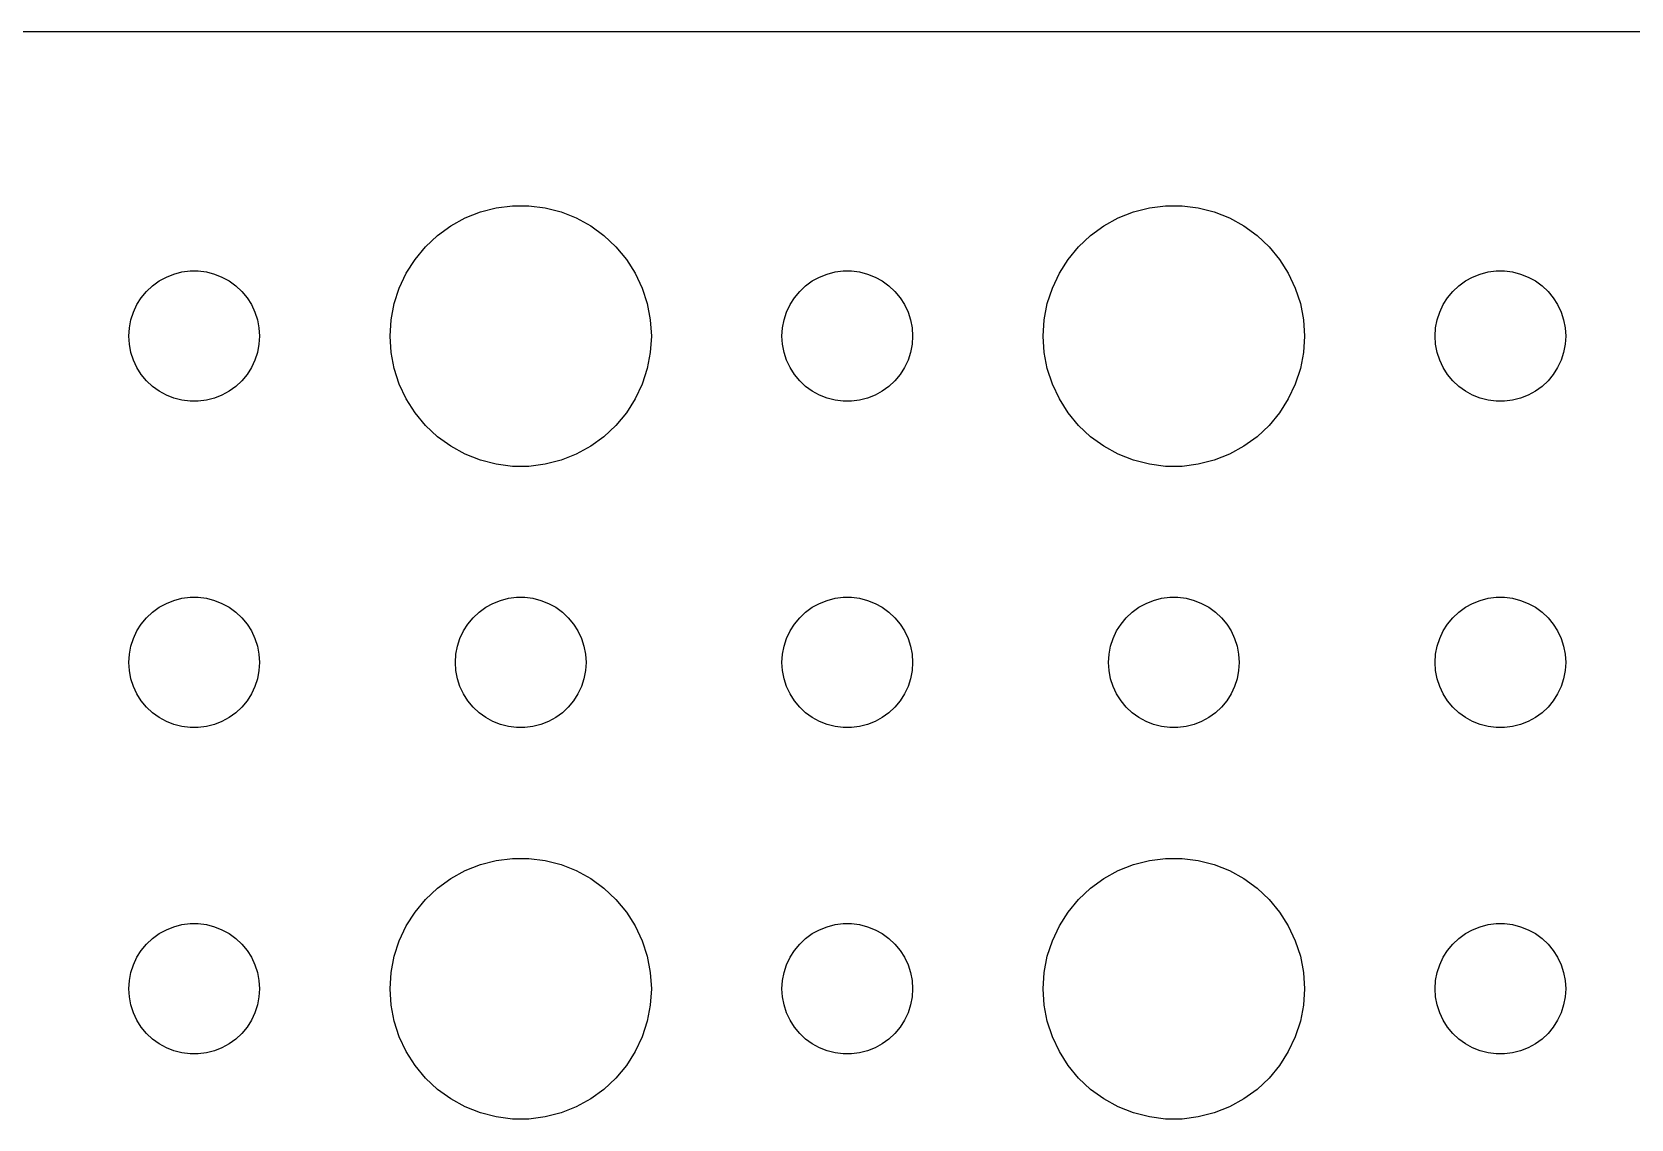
# Model space of a CAD drawing. Header units: metres. Extents: x -164 to 164, y -22 to 22.
# Drawn here: x -123.72 to -87, y -2.99 to 21.99 of the extents above; entities that cross this region are included whole.
import ezdxf

# ---------------------------------------------------------------- set-up
doc = ezdxf.new("R2010")
doc.units = ezdxf.units.M

msp = doc.modelspace()

# ---------------------------------------------------------------- linework, layer by layer
for p, q in [((159.814, 21.9901), (-159.814, 21.9901)), ((-114.107, 17.533), (-113.777, 17.7145)), ((-113.777, 17.7145), (-113.427, 17.8532)), ((-113.427, 17.8532), (-113.062, 17.9469)), ((-113.062, 17.9469), (-112.688, 17.9941)), ((-112.688, 17.9941), (-112.312, 17.9941)), ((-112.312, 17.9941), (-111.938, 17.9469)), ((-111.938, 17.9469), (-111.573, 17.8532)), ((-111.573, 17.8532), (-111.223, 17.7145)), ((-111.223, 17.7145), (-110.893, 17.533)), ((-99.1075, 17.533), (-98.7773, 17.7145)), ((-98.7773, 17.7145), (-98.427, 17.8532)), ((-98.427, 17.8532), (-98.0621, 17.9469)), ((-98.0621, 17.9469), (-97.6884, 17.9941)), ((-97.6884, 17.9941), (-97.3116, 17.9941)), ((-97.3116, 17.9941), (-96.9379, 17.9469)), ((-96.9379, 17.9469), (-96.573, 17.8532)), ((-96.573, 17.8532), (-96.2227, 17.7145)), ((-96.2227, 17.7145), (-95.8925, 17.533)), ((-114.687, 17.0536), (-114.412, 17.3115)), ((-114.412, 17.3115), (-114.107, 17.533)), ((-110.893, 17.533), (-110.588, 17.3115)), ((-110.588, 17.3115), (-110.313, 17.0536)), ((-99.6869, 17.0536), (-99.4123, 17.3115)), ((-99.4123, 17.3115), (-99.1075, 17.533)), ((-95.8925, 17.533), (-95.5877, 17.3115)), ((-95.5877, 17.3115), (-95.3131, 17.0536)), ((-114.927, 16.7634), (-114.687, 17.0536)), ((-110.313, 17.0536), (-110.073, 16.7634)), ((-99.927, 16.7634), (-99.6869, 17.0536)), ((-95.3131, 17.0536), (-95.073, 16.7634)), ((-115.129, 16.4453), (-114.927, 16.7634)), ((-110.073, 16.7634), (-109.871, 16.4453)), ((-100.129, 16.4453), (-99.927, 16.7634)), ((-95.073, 16.7634), (-94.8711, 16.4453)), ((-120.956, 16.1558), (-120.804, 16.2665)), ((-120.804, 16.2665), (-120.639, 16.3572)), ((-120.639, 16.3572), (-120.464, 16.4266)), ((-120.464, 16.4266), (-120.281, 16.4734)), ((-120.281, 16.4734), (-120.094, 16.497)), ((-120.094, 16.497), (-119.906, 16.497)), ((-119.906, 16.497), (-119.719, 16.4734)), ((-119.719, 16.4734), (-119.536, 16.4266)), ((-119.536, 16.4266), (-119.361, 16.3572)), ((-119.361, 16.3572), (-119.196, 16.2665)), ((-119.196, 16.2665), (-119.044, 16.1558)), ((-115.289, 16.1044), (-115.129, 16.4453)), ((-109.871, 16.4453), (-109.711, 16.1044)), ((-105.956, 16.1558), (-105.804, 16.2665)), ((-105.804, 16.2665), (-105.639, 16.3572)), ((-105.639, 16.3572), (-105.464, 16.4266)), ((-105.464, 16.4266), (-105.281, 16.4734)), ((-105.281, 16.4734), (-105.094, 16.497)), ((-105.094, 16.497), (-104.906, 16.497)), ((-104.906, 16.497), (-104.719, 16.4734)), ((-104.719, 16.4734), (-104.536, 16.4266)), ((-104.536, 16.4266), (-104.361, 16.3572)), ((-104.361, 16.3572), (-104.196, 16.2665)), ((-104.196, 16.2665), (-104.044, 16.1558)), ((-100.289, 16.1044), (-100.129, 16.4453)), ((-94.8711, 16.4453), (-94.7107, 16.1044)), ((-90.9561, 16.1558), (-90.8037, 16.2665)), ((-90.8037, 16.2665), (-90.6387, 16.3572)), ((-90.6387, 16.3572), (-90.4635, 16.4266)), ((-90.4635, 16.4266), (-90.2811, 16.4734)), ((-90.2811, 16.4734), (-90.0942, 16.497)), ((-90.0942, 16.497), (-89.9058, 16.497)), ((-89.9058, 16.497), (-89.7189, 16.4734)), ((-89.7189, 16.4734), (-89.5365, 16.4266)), ((-89.5365, 16.4266), (-89.3613, 16.3572)), ((-89.3613, 16.3572), (-89.1963, 16.2665)), ((-89.1963, 16.2665), (-89.0439, 16.1558)), ((-121.314, 15.7226), (-121.214, 15.8817)), ((-121.214, 15.8817), (-121.093, 16.0268)), ((-121.093, 16.0268), (-120.956, 16.1558)), ((-119.044, 16.1558), (-118.907, 16.0268)), ((-118.907, 16.0268), (-118.786, 15.8817)), ((-118.786, 15.8817), (-118.686, 15.7226)), ((-115.406, 15.7461), (-115.289, 16.1044)), ((-109.711, 16.1044), (-109.594, 15.7461)), ((-106.314, 15.7226), (-106.214, 15.8817)), ((-106.214, 15.8817), (-106.093, 16.0268)), ((-106.093, 16.0268), (-105.956, 16.1558)), ((-104.044, 16.1558), (-103.907, 16.0268)), ((-103.907, 16.0268), (-103.786, 15.8817)), ((-103.786, 15.8817), (-103.686, 15.7226)), ((-100.406, 15.7461), (-100.289, 16.1044)), ((-94.7107, 16.1044), (-94.5943, 15.7461)), ((-91.3145, 15.7226), (-91.2135, 15.8817)), ((-91.2135, 15.8817), (-91.0934, 16.0268)), ((-91.0934, 16.0268), (-90.9561, 16.1558)), ((-89.0439, 16.1558), (-88.9065, 16.0268)), ((-88.9065, 16.0268), (-88.7865, 15.8817)), ((-88.7865, 15.8817), (-88.6855, 15.7226)), ((-121.453, 15.373), (-121.395, 15.5522)), ((-121.395, 15.5522), (-121.314, 15.7226)), ((-118.686, 15.7226), (-118.605, 15.5522)), ((-118.605, 15.5522), (-118.547, 15.373)), ((-115.476, 15.376), (-115.406, 15.7461)), ((-109.594, 15.7461), (-109.524, 15.376)), ((-106.453, 15.373), (-106.395, 15.5522)), ((-106.395, 15.5522), (-106.314, 15.7226)), ((-103.686, 15.7226), (-103.605, 15.5522)), ((-103.605, 15.5522), (-103.547, 15.373)), ((-100.476, 15.376), (-100.406, 15.7461)), ((-94.5943, 15.7461), (-94.5237, 15.376)), ((-91.4529, 15.373), (-91.3947, 15.5522)), ((-91.3947, 15.5522), (-91.3145, 15.7226)), ((-88.6855, 15.7226), (-88.6053, 15.5522)), ((-88.6053, 15.5522), (-88.5471, 15.373)), ((-121.5, 15), (-121.488, 15.188)), ((-121.488, 15.188), (-121.453, 15.373)), ((-118.547, 15.373), (-118.512, 15.188)), ((-118.512, 15.188), (-118.5, 15)), ((-115.5, 15), (-115.476, 15.376)), ((-109.524, 15.376), (-109.5, 15)), ((-106.5, 15), (-106.488, 15.188)), ((-106.488, 15.188), (-106.453, 15.373)), ((-103.547, 15.373), (-103.512, 15.188)), ((-103.512, 15.188), (-103.5, 15)), ((-100.5, 15), (-100.476, 15.376)), ((-94.5237, 15.376), (-94.5, 15)), ((-91.5, 15), (-91.4882, 15.188)), ((-91.4882, 15.188), (-91.4529, 15.373)), ((-88.5471, 15.373), (-88.5118, 15.188)), ((-88.5118, 15.188), (-88.5, 15)), ((-121.488, 14.812), (-121.5, 15)), ((-121.453, 14.627), (-121.488, 14.812)), ((-118.512, 14.812), (-118.547, 14.627)), ((-118.5, 15), (-118.512, 14.812)), ((-115.476, 14.624), (-115.5, 15)), ((-109.5, 15), (-109.524, 14.624)), ((-106.488, 14.812), (-106.5, 15)), ((-106.453, 14.627), (-106.488, 14.812)), ((-103.512, 14.812), (-103.547, 14.627)), ((-103.5, 15), (-103.512, 14.812)), ((-100.476, 14.624), (-100.5, 15)), ((-94.5, 15), (-94.5237, 14.624)), ((-91.4882, 14.812), (-91.5, 15)), ((-91.4529, 14.627), (-91.4882, 14.812)), ((-88.5118, 14.812), (-88.5471, 14.627)), ((-88.5, 15), (-88.5118, 14.812)), ((-121.395, 14.4478), (-121.453, 14.627)), ((-121.314, 14.2774), (-121.395, 14.4478)), ((-118.605, 14.4478), (-118.686, 14.2774)), ((-118.547, 14.627), (-118.605, 14.4478)), ((-115.406, 14.2539), (-115.476, 14.624)), ((-109.524, 14.624), (-109.594, 14.2539)), ((-106.395, 14.4478), (-106.453, 14.627)), ((-106.314, 14.2774), (-106.395, 14.4478)), ((-103.605, 14.4478), (-103.686, 14.2774)), ((-103.547, 14.627), (-103.605, 14.4478)), ((-100.406, 14.2539), (-100.476, 14.624)), ((-94.5237, 14.624), (-94.5943, 14.2539)), ((-91.3947, 14.4478), (-91.4529, 14.627)), ((-91.3145, 14.2774), (-91.3947, 14.4478)), ((-88.6053, 14.4478), (-88.6855, 14.2774)), ((-88.5471, 14.627), (-88.6053, 14.4478)), ((-121.214, 14.1183), (-121.314, 14.2774)), ((-121.093, 13.9732), (-121.214, 14.1183)), ((-120.956, 13.8442), (-121.093, 13.9732)), ((-118.907, 13.9732), (-119.044, 13.8442)), ((-118.786, 14.1183), (-118.907, 13.9732)), ((-118.686, 14.2774), (-118.786, 14.1183)), ((-115.289, 13.8956), (-115.406, 14.2539)), ((-109.594, 14.2539), (-109.711, 13.8956)), ((-106.214, 14.1183), (-106.314, 14.2774)), ((-106.093, 13.9732), (-106.214, 14.1183)), ((-105.956, 13.8442), (-106.093, 13.9732)), ((-103.907, 13.9732), (-104.044, 13.8442)), ((-103.786, 14.1183), (-103.907, 13.9732)), ((-103.686, 14.2774), (-103.786, 14.1183)), ((-100.289, 13.8956), (-100.406, 14.2539)), ((-94.5943, 14.2539), (-94.7107, 13.8956)), ((-91.2135, 14.1183), (-91.3145, 14.2774)), ((-91.0934, 13.9732), (-91.2135, 14.1183)), ((-90.9561, 13.8442), (-91.0934, 13.9732)), ((-88.9065, 13.9732), (-89.0439, 13.8442)), ((-88.7865, 14.1183), (-88.9065, 13.9732)), ((-88.6855, 14.2774), (-88.7865, 14.1183)), ((-120.804, 13.7335), (-120.956, 13.8442)), ((-120.639, 13.6427), (-120.804, 13.7335)), ((-120.464, 13.5734), (-120.639, 13.6427)), ((-119.361, 13.6427), (-119.536, 13.5734)), ((-119.196, 13.7335), (-119.361, 13.6427)), ((-119.044, 13.8442), (-119.196, 13.7335)), ((-115.129, 13.5547), (-115.289, 13.8956)), ((-109.711, 13.8956), (-109.871, 13.5547)), ((-105.804, 13.7335), (-105.956, 13.8442)), ((-105.639, 13.6427), (-105.804, 13.7335)), ((-105.464, 13.5734), (-105.639, 13.6427)), ((-104.361, 13.6427), (-104.536, 13.5734)), ((-104.196, 13.7335), (-104.361, 13.6427)), ((-104.044, 13.8442), (-104.196, 13.7335)), ((-100.129, 13.5547), (-100.289, 13.8956)), ((-94.7107, 13.8956), (-94.8711, 13.5547)), ((-90.8037, 13.7335), (-90.9561, 13.8442)), ((-90.6387, 13.6427), (-90.8037, 13.7335)), ((-90.4635, 13.5734), (-90.6387, 13.6427)), ((-89.3613, 13.6427), (-89.5365, 13.5734)), ((-89.1963, 13.7335), (-89.3613, 13.6427)), ((-89.0439, 13.8442), (-89.1963, 13.7335)), ((-120.281, 13.5266), (-120.464, 13.5734)), ((-120.094, 13.5029), (-120.281, 13.5266)), ((-119.906, 13.5029), (-120.094, 13.5029)), ((-119.719, 13.5266), (-119.906, 13.5029)), ((-119.536, 13.5734), (-119.719, 13.5266)), ((-114.927, 13.2366), (-115.129, 13.5547)), ((-114.687, 12.9464), (-114.927, 13.2366)), ((-110.073, 13.2366), (-110.313, 12.9464)), ((-109.871, 13.5547), (-110.073, 13.2366)), ((-105.281, 13.5266), (-105.464, 13.5734)), ((-105.094, 13.5029), (-105.281, 13.5266)), ((-104.906, 13.5029), (-105.094, 13.5029)), ((-104.719, 13.5266), (-104.906, 13.5029)), ((-104.536, 13.5734), (-104.719, 13.5266)), ((-99.927, 13.2366), (-100.129, 13.5547)), ((-99.6869, 12.9464), (-99.927, 13.2366)), ((-95.073, 13.2366), (-95.3131, 12.9464)), ((-94.8711, 13.5547), (-95.073, 13.2366)), ((-90.2811, 13.5266), (-90.4635, 13.5734)), ((-90.0942, 13.5029), (-90.2811, 13.5266)), ((-89.9058, 13.5029), (-90.0942, 13.5029)), ((-89.7189, 13.5266), (-89.9058, 13.5029)), ((-89.5365, 13.5734), (-89.7189, 13.5266)), ((-114.412, 12.6884), (-114.687, 12.9464)), ((-110.313, 12.9464), (-110.588, 12.6884)), ((-99.4123, 12.6884), (-99.6869, 12.9464)), ((-95.3131, 12.9464), (-95.5877, 12.6884)), ((-114.107, 12.467), (-114.412, 12.6884)), ((-110.588, 12.6884), (-110.893, 12.467)), ((-99.1075, 12.467), (-99.4123, 12.6884)), ((-95.5877, 12.6884), (-95.8925, 12.467)), ((-113.777, 12.2855), (-114.107, 12.467)), ((-113.427, 12.1468), (-113.777, 12.2855)), ((-113.062, 12.0531), (-113.427, 12.1468)), ((-111.573, 12.1468), (-111.938, 12.0531)), ((-111.223, 12.2855), (-111.573, 12.1468)), ((-110.893, 12.467), (-111.223, 12.2855)), ((-98.7773, 12.2855), (-99.1075, 12.467)), ((-98.427, 12.1468), (-98.7773, 12.2855)), ((-98.0621, 12.0531), (-98.427, 12.1468)), ((-96.573, 12.1468), (-96.9379, 12.0531)), ((-96.2227, 12.2855), (-96.573, 12.1468)), ((-95.8925, 12.467), (-96.2227, 12.2855)), ((-112.688, 12.0059), (-113.062, 12.0531)), ((-112.312, 12.0059), (-112.688, 12.0059)), ((-111.938, 12.0531), (-112.312, 12.0059)), ((-97.6884, 12.0059), (-98.0621, 12.0531)), ((-97.3116, 12.0059), (-97.6884, 12.0059)), ((-96.9379, 12.0531), (-97.3116, 12.0059)), ((-120.804, 8.76648), (-120.639, 8.85724)), ((-120.639, 8.85724), (-120.464, 8.92657)), ((-120.464, 8.92657), (-120.281, 8.97342)), ((-120.281, 8.97342), (-120.094, 8.99704)), ((-120.094, 8.99704), (-119.906, 8.99704)), ((-119.906, 8.99704), (-119.719, 8.97342)), ((-119.719, 8.97342), (-119.536, 8.92657)), ((-119.536, 8.92657), (-119.361, 8.85724)), ((-119.361, 8.85724), (-119.196, 8.76648)), ((-113.304, 8.76648), (-113.139, 8.85724)), ((-113.139, 8.85724), (-112.964, 8.92657)), ((-112.964, 8.92657), (-112.781, 8.97342)), ((-112.781, 8.97342), (-112.594, 8.99704)), ((-112.594, 8.99704), (-112.406, 8.99704)), ((-112.406, 8.99704), (-112.219, 8.97342)), ((-112.219, 8.97342), (-112.036, 8.92657)), ((-112.036, 8.92657), (-111.861, 8.85724)), ((-111.861, 8.85724), (-111.696, 8.76648)), ((-105.804, 8.76648), (-105.639, 8.85724)), ((-105.639, 8.85724), (-105.464, 8.92657)), ((-105.464, 8.92657), (-105.281, 8.97342)), ((-105.281, 8.97342), (-105.094, 8.99704)), ((-105.094, 8.99704), (-104.906, 8.99704)), ((-104.906, 8.99704), (-104.719, 8.97342)), ((-104.719, 8.97342), (-104.536, 8.92657)), ((-104.536, 8.92657), (-104.361, 8.85724)), ((-104.361, 8.85724), (-104.196, 8.76648)), ((-98.3037, 8.76648), (-98.1387, 8.85724)), ((-98.1387, 8.85724), (-97.9635, 8.92657)), ((-97.9635, 8.92657), (-97.7811, 8.97342)), ((-97.7811, 8.97342), (-97.5942, 8.99704)), ((-97.5942, 8.99704), (-97.4058, 8.99704)), ((-97.4058, 8.99704), (-97.2189, 8.97342)), ((-97.2189, 8.97342), (-97.0365, 8.92657)), ((-97.0365, 8.92657), (-96.8613, 8.85724)), ((-96.8613, 8.85724), (-96.6963, 8.76648)), ((-90.8037, 8.76648), (-90.6387, 8.85724)), ((-90.6387, 8.85724), (-90.4635, 8.92657)), ((-90.4635, 8.92657), (-90.2811, 8.97342)), ((-90.2811, 8.97342), (-90.0942, 8.99704)), ((-90.0942, 8.99704), (-89.9058, 8.99704)), ((-89.9058, 8.99704), (-89.7189, 8.97342)), ((-89.7189, 8.97342), (-89.5365, 8.92657)), ((-89.5365, 8.92657), (-89.3613, 8.85724)), ((-89.3613, 8.85724), (-89.1963, 8.76648)), ((-121.214, 8.38167), (-121.093, 8.52681)), ((-121.093, 8.52681), (-120.956, 8.65576)), ((-120.956, 8.65576), (-120.804, 8.76648)), ((-119.196, 8.76648), (-119.044, 8.65576)), ((-119.044, 8.65576), (-118.907, 8.52681)), ((-118.907, 8.52681), (-118.786, 8.38167)), ((-113.714, 8.38167), (-113.593, 8.52681)), ((-113.593, 8.52681), (-113.456, 8.65576)), ((-113.456, 8.65576), (-113.304, 8.76648)), ((-111.696, 8.76648), (-111.544, 8.65576)), ((-111.544, 8.65576), (-111.407, 8.52681)), ((-111.407, 8.52681), (-111.286, 8.38167)), ((-106.214, 8.38167), (-106.093, 8.52681)), ((-106.093, 8.52681), (-105.956, 8.65576)), ((-105.956, 8.65576), (-105.804, 8.76648)), ((-104.196, 8.76648), (-104.044, 8.65576)), ((-104.044, 8.65576), (-103.907, 8.52681)), ((-103.907, 8.52681), (-103.786, 8.38167)), ((-98.7135, 8.38167), (-98.5934, 8.52681)), ((-98.5934, 8.52681), (-98.4561, 8.65576)), ((-98.4561, 8.65576), (-98.3037, 8.76648)), ((-96.6963, 8.76648), (-96.5439, 8.65576)), ((-96.5439, 8.65576), (-96.4065, 8.52681)), ((-96.4065, 8.52681), (-96.2865, 8.38167)), ((-91.2135, 8.38167), (-91.0934, 8.52681)), ((-91.0934, 8.52681), (-90.9561, 8.65576)), ((-90.9561, 8.65576), (-90.8037, 8.76648)), ((-89.1963, 8.76648), (-89.0439, 8.65576)), ((-89.0439, 8.65576), (-88.9065, 8.52681)), ((-88.9065, 8.52681), (-88.7865, 8.38167)), ((-121.395, 8.05219), (-121.314, 8.22263)), ((-121.314, 8.22263), (-121.214, 8.38167)), ((-118.786, 8.38167), (-118.686, 8.22263)), ((-118.686, 8.22263), (-118.605, 8.05219)), ((-113.895, 8.05219), (-113.814, 8.22263)), ((-113.814, 8.22263), (-113.714, 8.38167)), ((-111.286, 8.38167), (-111.186, 8.22263)), ((-111.186, 8.22263), (-111.105, 8.05219)), ((-106.395, 8.05219), (-106.314, 8.22263)), ((-106.314, 8.22263), (-106.214, 8.38167)), ((-103.786, 8.38167), (-103.686, 8.22263)), ((-103.686, 8.22263), (-103.605, 8.05219)), ((-98.8947, 8.05219), (-98.8145, 8.22263)), ((-98.8145, 8.22263), (-98.7135, 8.38167)), ((-96.2865, 8.38167), (-96.1855, 8.22263)), ((-96.1855, 8.22263), (-96.1053, 8.05219)), ((-91.3947, 8.05219), (-91.3145, 8.22263)), ((-91.3145, 8.22263), (-91.2135, 8.38167)), ((-88.7865, 8.38167), (-88.6855, 8.22263)), ((-88.6855, 8.22263), (-88.6053, 8.05219)), ((-121.488, 7.68799), (-121.453, 7.87303)), ((-121.453, 7.87303), (-121.395, 8.05219)), ((-118.605, 8.05219), (-118.547, 7.87303)), ((-118.547, 7.87303), (-118.512, 7.68799)), ((-113.988, 7.68799), (-113.953, 7.87303)), ((-113.953, 7.87303), (-113.895, 8.05219)), ((-111.105, 8.05219), (-111.047, 7.87303)), ((-111.047, 7.87303), (-111.012, 7.68799)), ((-106.488, 7.68799), (-106.453, 7.87303)), ((-106.453, 7.87303), (-106.395, 8.05219)), ((-103.605, 8.05219), (-103.547, 7.87303)), ((-103.547, 7.87303), (-103.512, 7.68799)), ((-98.9882, 7.68799), (-98.9529, 7.87303)), ((-98.9529, 7.87303), (-98.8947, 8.05219)), ((-96.1053, 8.05219), (-96.0471, 7.87303)), ((-96.0471, 7.87303), (-96.0118, 7.68799)), ((-91.4882, 7.68799), (-91.4529, 7.87303)), ((-91.4529, 7.87303), (-91.3947, 8.05219)), ((-88.6053, 8.05219), (-88.5471, 7.87303)), ((-88.5471, 7.87303), (-88.5118, 7.68799)), ((-121.5, 7.5), (-121.488, 7.68799)), ((-121.488, 7.312), (-121.5, 7.5)), ((-118.512, 7.68799), (-118.5, 7.5)), ((-118.5, 7.5), (-118.512, 7.312)), ((-114, 7.5), (-113.988, 7.68799)), ((-113.988, 7.312), (-114, 7.5)), ((-111.012, 7.68799), (-111, 7.5)), ((-111, 7.5), (-111.012, 7.312)), ((-106.5, 7.5), (-106.488, 7.68799)), ((-106.488, 7.312), (-106.5, 7.5)), ((-103.512, 7.68799), (-103.5, 7.5)), ((-103.5, 7.5), (-103.512, 7.312)), ((-99, 7.5), (-98.9882, 7.68799)), ((-98.9882, 7.312), (-99, 7.5)), ((-96.0118, 7.68799), (-96, 7.5)), ((-96, 7.5), (-96.0118, 7.312)), ((-91.5, 7.5), (-91.4882, 7.68799)), ((-91.4882, 7.312), (-91.5, 7.5)), ((-88.5118, 7.68799), (-88.5, 7.5)), ((-88.5, 7.5), (-88.5118, 7.312)), ((-121.453, 7.12695), (-121.488, 7.312)), ((-121.395, 6.9478), (-121.453, 7.12695)), ((-118.547, 7.12695), (-118.605, 6.9478)), ((-118.512, 7.312), (-118.547, 7.12695)), ((-113.953, 7.12695), (-113.988, 7.312)), ((-113.895, 6.9478), (-113.953, 7.12695)), ((-111.047, 7.12695), (-111.105, 6.9478)), ((-111.012, 7.312), (-111.047, 7.12695)), ((-106.453, 7.12695), (-106.488, 7.312)), ((-106.395, 6.9478), (-106.453, 7.12695)), ((-103.547, 7.12695), (-103.605, 6.9478)), ((-103.512, 7.312), (-103.547, 7.12695)), ((-98.9529, 7.12695), (-98.9882, 7.312)), ((-98.8947, 6.9478), (-98.9529, 7.12695)), ((-96.0471, 7.12695), (-96.1053, 6.9478)), ((-96.0118, 7.312), (-96.0471, 7.12695)), ((-91.4529, 7.12695), (-91.4882, 7.312)), ((-91.3947, 6.9478), (-91.4529, 7.12695)), ((-88.5471, 7.12695), (-88.6053, 6.9478)), ((-88.5118, 7.312), (-88.5471, 7.12695)), ((-121.314, 6.77736), (-121.395, 6.9478)), ((-121.214, 6.61832), (-121.314, 6.77736)), ((-121.093, 6.47318), (-121.214, 6.61832)), ((-118.786, 6.61832), (-118.907, 6.47318)), ((-118.686, 6.77736), (-118.786, 6.61832)), ((-118.605, 6.9478), (-118.686, 6.77736)), ((-113.814, 6.77736), (-113.895, 6.9478)), ((-113.714, 6.61832), (-113.814, 6.77736)), ((-113.593, 6.47318), (-113.714, 6.61832)), ((-111.286, 6.61832), (-111.407, 6.47318)), ((-111.186, 6.77736), (-111.286, 6.61832)), ((-111.105, 6.9478), (-111.186, 6.77736)), ((-106.314, 6.77736), (-106.395, 6.9478)), ((-106.214, 6.61832), (-106.314, 6.77736)), ((-106.093, 6.47318), (-106.214, 6.61832)), ((-103.786, 6.61832), (-103.907, 6.47318)), ((-103.686, 6.77736), (-103.786, 6.61832)), ((-103.605, 6.9478), (-103.686, 6.77736)), ((-98.8145, 6.77736), (-98.8947, 6.9478)), ((-98.7135, 6.61832), (-98.8145, 6.77736)), ((-98.5934, 6.47318), (-98.7135, 6.61832)), ((-96.2865, 6.61832), (-96.4065, 6.47318)), ((-96.1855, 6.77736), (-96.2865, 6.61832)), ((-96.1053, 6.9478), (-96.1855, 6.77736)), ((-91.3145, 6.77736), (-91.3947, 6.9478)), ((-91.2135, 6.61832), (-91.3145, 6.77736)), ((-91.0934, 6.47318), (-91.2135, 6.61832)), ((-88.7865, 6.61832), (-88.9065, 6.47318)), ((-88.6855, 6.77736), (-88.7865, 6.61832)), ((-88.6053, 6.9478), (-88.6855, 6.77736)), ((-120.956, 6.34422), (-121.093, 6.47318)), ((-120.804, 6.23351), (-120.956, 6.34422)), ((-119.044, 6.34422), (-119.196, 6.23351)), ((-118.907, 6.47318), (-119.044, 6.34422)), ((-113.456, 6.34422), (-113.593, 6.47318)), ((-113.304, 6.23351), (-113.456, 6.34422)), ((-111.544, 6.34422), (-111.696, 6.23351)), ((-111.407, 6.47318), (-111.544, 6.34422)), ((-105.956, 6.34422), (-106.093, 6.47318)), ((-105.804, 6.23351), (-105.956, 6.34422)), ((-104.044, 6.34422), (-104.196, 6.23351)), ((-103.907, 6.47318), (-104.044, 6.34422)), ((-98.4561, 6.34422), (-98.5934, 6.47318)), ((-98.3037, 6.23351), (-98.4561, 6.34422)), ((-96.5439, 6.34422), (-96.6963, 6.23351)), ((-96.4065, 6.47318), (-96.5439, 6.34422)), ((-90.9561, 6.34422), (-91.0934, 6.47318)), ((-90.8037, 6.23351), (-90.9561, 6.34422)), ((-89.0439, 6.34422), (-89.1963, 6.23351)), ((-88.9065, 6.47318), (-89.0439, 6.34422)), ((-120.639, 6.14275), (-120.804, 6.23351)), ((-120.464, 6.07341), (-120.639, 6.14275)), ((-120.281, 6.02657), (-120.464, 6.07341)), ((-120.094, 6.00294), (-120.281, 6.02657)), ((-119.906, 6.00294), (-120.094, 6.00294)), ((-119.719, 6.02657), (-119.906, 6.00294)), ((-119.536, 6.07341), (-119.719, 6.02657)), ((-119.361, 6.14275), (-119.536, 6.07341)), ((-119.196, 6.23351), (-119.361, 6.14275)), ((-113.139, 6.14275), (-113.304, 6.23351)), ((-112.964, 6.07341), (-113.139, 6.14275)), ((-112.781, 6.02657), (-112.964, 6.07341)), ((-112.594, 6.00294), (-112.781, 6.02657)), ((-112.406, 6.00294), (-112.594, 6.00294)), ((-112.219, 6.02657), (-112.406, 6.00294)), ((-112.036, 6.07341), (-112.219, 6.02657)), ((-111.861, 6.14275), (-112.036, 6.07341)), ((-111.696, 6.23351), (-111.861, 6.14275)), ((-105.639, 6.14275), (-105.804, 6.23351)), ((-105.464, 6.07341), (-105.639, 6.14275)), ((-105.281, 6.02657), (-105.464, 6.07341)), ((-105.094, 6.00294), (-105.281, 6.02657)), ((-104.906, 6.00294), (-105.094, 6.00294)), ((-104.719, 6.02657), (-104.906, 6.00294)), ((-104.536, 6.07341), (-104.719, 6.02657)), ((-104.361, 6.14275), (-104.536, 6.07341)), ((-104.196, 6.23351), (-104.361, 6.14275)), ((-98.1387, 6.14275), (-98.3037, 6.23351)), ((-97.9635, 6.07341), (-98.1387, 6.14275)), ((-97.7811, 6.02657), (-97.9635, 6.07341)), ((-97.5942, 6.00294), (-97.7811, 6.02657)), ((-97.4058, 6.00294), (-97.5942, 6.00294)), ((-97.2189, 6.02657), (-97.4058, 6.00294)), ((-97.0365, 6.07341), (-97.2189, 6.02657)), ((-96.8613, 6.14275), (-97.0365, 6.07341)), ((-96.6963, 6.23351), (-96.8613, 6.14275)), ((-90.6387, 6.14275), (-90.8037, 6.23351)), ((-90.4635, 6.07341), (-90.6387, 6.14275)), ((-90.2811, 6.02657), (-90.4635, 6.07341)), ((-90.0942, 6.00294), (-90.2811, 6.02657)), ((-89.9058, 6.00294), (-90.0942, 6.00294)), ((-89.7189, 6.02657), (-89.9058, 6.00294)), ((-89.5365, 6.07341), (-89.7189, 6.02657)), ((-89.3613, 6.14275), (-89.5365, 6.07341)), ((-89.1963, 6.23351), (-89.3613, 6.14275)), ((-113.427, 2.85316), (-113.062, 2.94685)), ((-113.062, 2.94685), (-112.688, 2.99408)), ((-112.688, 2.99408), (-112.312, 2.99408)), ((-112.312, 2.99408), (-111.938, 2.94685)), ((-111.938, 2.94685), (-111.573, 2.85316)), ((-98.427, 2.85316), (-98.0621, 2.94685)), ((-98.0621, 2.94685), (-97.6884, 2.99408)), ((-97.6884, 2.99408), (-97.3116, 2.99408)), ((-97.3116, 2.99408), (-96.9379, 2.94685)), ((-96.9379, 2.94685), (-96.573, 2.85316)), ((-114.107, 2.53297), (-113.777, 2.71448)), ((-113.777, 2.71448), (-113.427, 2.85316)), ((-111.573, 2.85316), (-111.223, 2.71448)), ((-111.223, 2.71448), (-110.893, 2.53297)), ((-99.1075, 2.53297), (-98.7773, 2.71448)), ((-98.7773, 2.71448), (-98.427, 2.85316)), ((-96.573, 2.85316), (-96.2227, 2.71448)), ((-96.2227, 2.71448), (-95.8925, 2.53297)), ((-114.687, 2.05363), (-114.412, 2.31154)), ((-114.412, 2.31154), (-114.107, 2.53297)), ((-110.893, 2.53297), (-110.588, 2.31154)), ((-110.588, 2.31154), (-110.313, 2.05363)), ((-99.6869, 2.05363), (-99.4123, 2.31154)), ((-99.4123, 2.31154), (-99.1075, 2.53297)), ((-95.8925, 2.53297), (-95.5877, 2.31154)), ((-95.5877, 2.31154), (-95.3131, 2.05363)), ((-114.927, 1.76335), (-114.687, 2.05363)), ((-110.313, 2.05363), (-110.073, 1.76335)), ((-99.927, 1.76335), (-99.6869, 2.05363)), ((-95.3131, 2.05363), (-95.073, 1.76335)), ((-120.464, 1.42657), (-120.281, 1.47342)), ((-120.281, 1.47342), (-120.094, 1.49704)), ((-120.094, 1.49704), (-119.906, 1.49704)), ((-119.906, 1.49704), (-119.719, 1.47342)), ((-119.719, 1.47342), (-119.536, 1.42657)), ((-115.129, 1.44525), (-114.927, 1.76335)), ((-110.073, 1.76335), (-109.871, 1.44525)), ((-105.464, 1.42657), (-105.281, 1.47342)), ((-105.281, 1.47342), (-105.094, 1.49704)), ((-105.094, 1.49704), (-104.906, 1.49704)), ((-104.906, 1.49704), (-104.719, 1.47342)), ((-104.719, 1.47342), (-104.536, 1.42657)), ((-100.129, 1.44525), (-99.927, 1.76335)), ((-95.073, 1.76335), (-94.8711, 1.44525)), ((-90.4635, 1.42657), (-90.2811, 1.47342)), ((-90.2811, 1.47342), (-90.0942, 1.49704)), ((-90.0942, 1.49704), (-89.9058, 1.49704)), ((-89.9058, 1.49704), (-89.7189, 1.47342)), ((-89.7189, 1.47342), (-89.5365, 1.42657)), ((-121.093, 1.02681), (-120.956, 1.15576)), ((-120.956, 1.15576), (-120.804, 1.26648)), ((-120.804, 1.26648), (-120.639, 1.35724)), ((-120.639, 1.35724), (-120.464, 1.42657)), ((-119.536, 1.42657), (-119.361, 1.35724)), ((-119.361, 1.35724), (-119.196, 1.26648)), ((-119.196, 1.26648), (-119.044, 1.15576)), ((-119.044, 1.15576), (-118.907, 1.02681)), ((-115.406, 0.746063), (-115.289, 1.10437)), ((-115.289, 1.10437), (-115.129, 1.44525)), ((-109.871, 1.44525), (-109.711, 1.10437)), ((-109.711, 1.10437), (-109.594, 0.746063)), ((-106.093, 1.02681), (-105.956, 1.15576)), ((-105.956, 1.15576), (-105.804, 1.26648)), ((-105.804, 1.26648), (-105.639, 1.35724)), ((-105.639, 1.35724), (-105.464, 1.42657)), ((-104.536, 1.42657), (-104.361, 1.35724)), ((-104.361, 1.35724), (-104.196, 1.26648)), ((-104.196, 1.26648), (-104.044, 1.15576)), ((-104.044, 1.15576), (-103.907, 1.02681)), ((-100.406, 0.746063), (-100.289, 1.10437)), ((-100.289, 1.10437), (-100.129, 1.44525)), ((-94.8711, 1.44525), (-94.7107, 1.10437)), ((-94.7107, 1.10437), (-94.5943, 0.746063)), ((-91.0934, 1.02681), (-90.9561, 1.15576)), ((-90.9561, 1.15576), (-90.8037, 1.26648)), ((-90.8037, 1.26648), (-90.6387, 1.35724)), ((-90.6387, 1.35724), (-90.4635, 1.42657)), ((-89.5365, 1.42657), (-89.3613, 1.35724)), ((-89.3613, 1.35724), (-89.1963, 1.26648)), ((-89.1963, 1.26648), (-89.0439, 1.15576)), ((-89.0439, 1.15576), (-88.9065, 1.02681)), ((-121.314, 0.722626), (-121.214, 0.881668)), ((-121.214, 0.881668), (-121.093, 1.02681)), ((-118.907, 1.02681), (-118.786, 0.881668)), ((-118.786, 0.881668), (-118.686, 0.722626)), ((-115.476, 0.375992), (-115.406, 0.746063)), ((-109.594, 0.746063), (-109.524, 0.375992)), ((-106.314, 0.722626), (-106.214, 0.881668)), ((-106.214, 0.881668), (-106.093, 1.02681)), ((-103.907, 1.02681), (-103.786, 0.881668)), ((-103.786, 0.881668), (-103.686, 0.722626)), ((-100.476, 0.375992), (-100.406, 0.746063)), ((-94.5943, 0.746063), (-94.5237, 0.375992)), ((-91.3145, 0.722626), (-91.2135, 0.881668)), ((-91.2135, 0.881668), (-91.0934, 1.02681)), ((-88.9065, 1.02681), (-88.7865, 0.881668)), ((-88.7865, 0.881668), (-88.6855, 0.722626)), ((-121.488, 0.187988), (-121.453, 0.373032)), ((-121.453, 0.373032), (-121.395, 0.552185)), ((-121.395, 0.552185), (-121.314, 0.722626)), ((-118.686, 0.722626), (-118.605, 0.552185)), ((-118.605, 0.552185), (-118.547, 0.373032)), ((-118.547, 0.373032), (-118.512, 0.187988)), ((-115.5, 0), (-115.476, 0.375992)), ((-109.524, 0.375992), (-109.5, 0)), ((-106.488, 0.187988), (-106.453, 0.373032)), ((-106.453, 0.373032), (-106.395, 0.552185)), ((-106.395, 0.552185), (-106.314, 0.722626)), ((-103.686, 0.722626), (-103.605, 0.552185)), ((-103.605, 0.552185), (-103.547, 0.373032)), ((-103.547, 0.373032), (-103.512, 0.187988)), ((-100.5, 0), (-100.476, 0.375992)), ((-94.5237, 0.375992), (-94.5, 0)), ((-91.4882, 0.187988), (-91.4529, 0.373032)), ((-91.4529, 0.373032), (-91.3947, 0.552185)), ((-91.3947, 0.552185), (-91.3145, 0.722626)), ((-88.6855, 0.722626), (-88.6053, 0.552185)), ((-88.6053, 0.552185), (-88.5471, 0.373032)), ((-88.5471, 0.373032), (-88.5118, 0.187988)), ((-121.5, 0), (-121.488, 0.187988)), ((-121.488, -0.187988), (-121.5, 0)), ((-118.512, 0.187988), (-118.5, 0)), ((-118.5, 0), (-118.512, -0.187988)), ((-115.476, -0.375992), (-115.5, 0)), ((-109.5, 0), (-109.524, -0.375992)), ((-106.5, 0), (-106.488, 0.187988)), ((-106.488, -0.187988), (-106.5, 0)), ((-103.512, 0.187988), (-103.5, 0)), ((-103.5, 0), (-103.512, -0.187988)), ((-100.476, -0.375992), (-100.5, 0)), ((-94.5, 0), (-94.5237, -0.375992)), ((-91.5, 0), (-91.4882, 0.187988)), ((-91.4882, -0.187988), (-91.5, 0)), ((-88.5118, 0.187988), (-88.5, 0)), ((-88.5, 0), (-88.5118, -0.187988)), ((-121.453, -0.373032), (-121.488, -0.187988)), ((-118.512, -0.187988), (-118.547, -0.373032)), ((-106.453, -0.373032), (-106.488, -0.187988)), ((-103.512, -0.187988), (-103.547, -0.373032)), ((-91.4529, -0.373032), (-91.4882, -0.187988)), ((-88.5118, -0.187988), (-88.5471, -0.373032)), ((-121.395, -0.552185), (-121.453, -0.373032)), ((-121.314, -0.722626), (-121.395, -0.552185)), ((-121.214, -0.881668), (-121.314, -0.722626)), ((-118.686, -0.722626), (-118.786, -0.881668)), ((-118.605, -0.552185), (-118.686, -0.722626)), ((-118.547, -0.373032), (-118.605, -0.552185)), ((-115.406, -0.746063), (-115.476, -0.375992)), ((-109.524, -0.375992), (-109.594, -0.746063)), ((-106.395, -0.552185), (-106.453, -0.373032)), ((-106.314, -0.722626), (-106.395, -0.552185)), ((-106.214, -0.881668), (-106.314, -0.722626)), ((-103.686, -0.722626), (-103.786, -0.881668)), ((-103.605, -0.552185), (-103.686, -0.722626)), ((-103.547, -0.373032), (-103.605, -0.552185)), ((-100.406, -0.746063), (-100.476, -0.375992)), ((-94.5237, -0.375992), (-94.5943, -0.746063)), ((-91.3947, -0.552185), (-91.4529, -0.373032)), ((-91.3145, -0.722626), (-91.3947, -0.552185)), ((-91.2135, -0.881668), (-91.3145, -0.722626)), ((-88.6855, -0.722626), (-88.7865, -0.881668)), ((-88.6053, -0.552185), (-88.6855, -0.722626)), ((-88.5471, -0.373032), (-88.6053, -0.552185)), ((-121.093, -1.02681), (-121.214, -0.881668)), ((-120.956, -1.15576), (-121.093, -1.02681)), ((-118.907, -1.02681), (-119.044, -1.15576)), ((-118.786, -0.881668), (-118.907, -1.02681)), ((-115.289, -1.10437), (-115.406, -0.746063)), ((-109.594, -0.746063), (-109.711, -1.10437)), ((-106.093, -1.02681), (-106.214, -0.881668)), ((-105.956, -1.15576), (-106.093, -1.02681)), ((-103.907, -1.02681), (-104.044, -1.15576)), ((-103.786, -0.881668), (-103.907, -1.02681)), ((-100.289, -1.10437), (-100.406, -0.746063)), ((-94.5943, -0.746063), (-94.7107, -1.10437)), ((-91.0934, -1.02681), (-91.2135, -0.881668)), ((-90.9561, -1.15576), (-91.0934, -1.02681)), ((-88.9065, -1.02681), (-89.0439, -1.15576)), ((-88.7865, -0.881668), (-88.9065, -1.02681)), ((-120.804, -1.26648), (-120.956, -1.15576)), ((-120.639, -1.35724), (-120.804, -1.26648)), ((-120.464, -1.42657), (-120.639, -1.35724)), ((-120.281, -1.47342), (-120.464, -1.42657)), ((-119.536, -1.42657), (-119.719, -1.47342)), ((-119.361, -1.35724), (-119.536, -1.42657)), ((-119.196, -1.26648), (-119.361, -1.35724)), ((-119.044, -1.15576), (-119.196, -1.26648)), ((-115.129, -1.44525), (-115.289, -1.10437)), ((-114.927, -1.76335), (-115.129, -1.44525)), ((-109.871, -1.44525), (-110.073, -1.76335)), ((-109.711, -1.10437), (-109.871, -1.44525)), ((-105.804, -1.26648), (-105.956, -1.15576)), ((-105.639, -1.35724), (-105.804, -1.26648)), ((-105.464, -1.42657), (-105.639, -1.35724)), ((-105.281, -1.47342), (-105.464, -1.42657)), ((-104.536, -1.42657), (-104.719, -1.47342)), ((-104.361, -1.35724), (-104.536, -1.42657)), ((-104.196, -1.26648), (-104.361, -1.35724)), ((-104.044, -1.15576), (-104.196, -1.26648)), ((-100.129, -1.44525), (-100.289, -1.10437)), ((-99.927, -1.76335), (-100.129, -1.44525)), ((-94.8711, -1.44525), (-95.073, -1.76335)), ((-94.7107, -1.10437), (-94.8711, -1.44525)), ((-90.8037, -1.26648), (-90.9561, -1.15576)), ((-90.6387, -1.35724), (-90.8037, -1.26648)), ((-90.4635, -1.42657), (-90.6387, -1.35724)), ((-90.2811, -1.47342), (-90.4635, -1.42657)), ((-89.5365, -1.42657), (-89.7189, -1.47342)), ((-89.3613, -1.35724), (-89.5365, -1.42657)), ((-89.1963, -1.26648), (-89.3613, -1.35724)), ((-89.0439, -1.15576), (-89.1963, -1.26648)), ((-120.094, -1.49704), (-120.281, -1.47342)), ((-119.906, -1.49704), (-120.094, -1.49704)), ((-119.719, -1.47342), (-119.906, -1.49704)), ((-114.687, -2.05363), (-114.927, -1.76335)), ((-110.073, -1.76335), (-110.313, -2.05363)), ((-105.094, -1.49704), (-105.281, -1.47342)), ((-104.906, -1.49704), (-105.094, -1.49704)), ((-104.719, -1.47342), (-104.906, -1.49704)), ((-99.6869, -2.05363), (-99.927, -1.76335)), ((-95.073, -1.76335), (-95.3131, -2.05363)), ((-90.0942, -1.49704), (-90.2811, -1.47342)), ((-89.9058, -1.49704), (-90.0942, -1.49704)), ((-89.7189, -1.47342), (-89.9058, -1.49704)), ((-114.412, -2.31154), (-114.687, -2.05363)), ((-110.313, -2.05363), (-110.588, -2.31154)), ((-99.4123, -2.31154), (-99.6869, -2.05363)), ((-95.3131, -2.05363), (-95.5877, -2.31154)), ((-114.107, -2.53297), (-114.412, -2.31154)), ((-113.777, -2.71448), (-114.107, -2.53297)), ((-110.893, -2.53297), (-111.223, -2.71448)), ((-110.588, -2.31154), (-110.893, -2.53297)), ((-99.1075, -2.53297), (-99.4123, -2.31154)), ((-98.7773, -2.71448), (-99.1075, -2.53297)), ((-95.8925, -2.53297), (-96.2227, -2.71448)), ((-95.5877, -2.31154), (-95.8925, -2.53297)), ((-113.427, -2.85316), (-113.777, -2.71448)), ((-113.062, -2.94685), (-113.427, -2.85316)), ((-111.573, -2.85316), (-111.938, -2.94685)), ((-111.223, -2.71448), (-111.573, -2.85316)), ((-98.427, -2.85316), (-98.7773, -2.71448)), ((-98.0621, -2.94685), (-98.427, -2.85316)), ((-96.573, -2.85316), (-96.9379, -2.94685)), ((-96.2227, -2.71448), (-96.573, -2.85316)), ((-112.688, -2.99408), (-113.062, -2.94685)), ((-112.312, -2.99408), (-112.688, -2.99408)), ((-111.938, -2.94685), (-112.312, -2.99408)), ((-97.6884, -2.99408), (-98.0621, -2.94685)), ((-97.3116, -2.99408), (-97.6884, -2.99408)), ((-96.9379, -2.94685), (-97.3116, -2.99408))]:
    msp.add_line(p, q)

doc.saveas('drawing.dxf')
